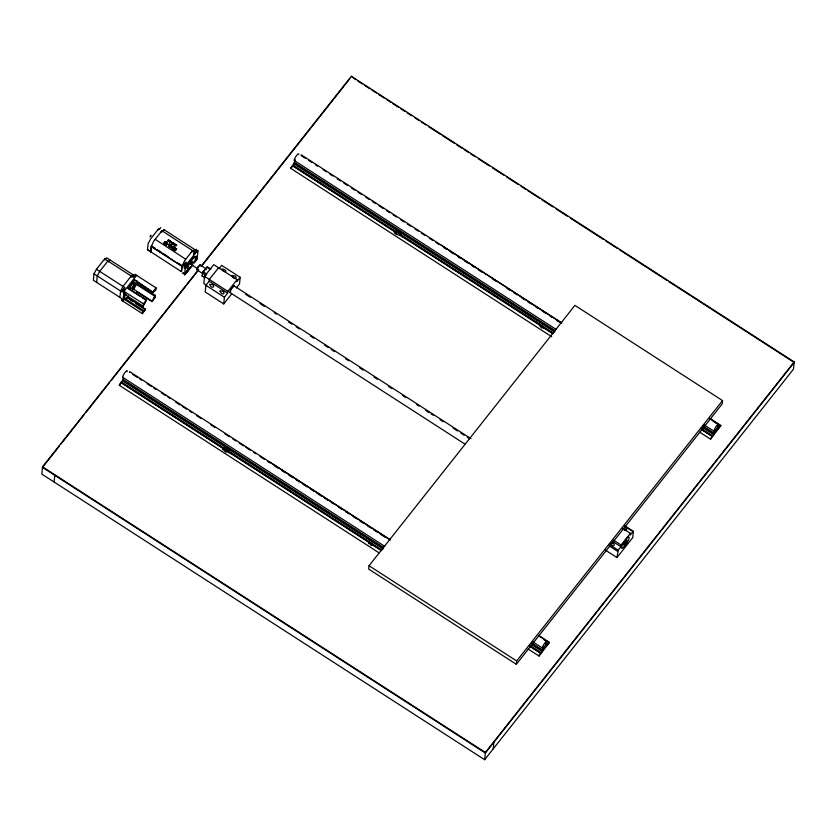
<?xml version="1.0" encoding="UTF-8"?>
<svg xmlns="http://www.w3.org/2000/svg" width="836" height="836" viewBox="0 0 836 836"><rect width="100%" height="100%" fill="white"/><g stroke="black" fill="none" stroke-linecap="round" stroke-linejoin="round"><path stroke-width="1.25" d="M164.075 243.098C165.434 245.282 164.473 242.618 165.058 242.492C166.981 242.43 166.197 241.029 164.713 242.44M171.505 243.412L172.279 242.848M198.56 269.516L42.532 466.833L41.8 474.075L484.65 759.715L793.468 369.167L794.2 361.925L351.35 76.285L200.985 266.444M54.1 482.006L54.779 475.329M124.062 291.336L123.07 301.169L124.021 291.356L136.728 275.295L135.171 274.302L132.924 277.144L104.636 258.899L96.443 269.265L94.008 273.874L93.36 280.259L121.648 298.504L121.471 300.26L142.444 313.657L145.569 309.247L127.166 297.376L124.282 299.392L142.684 311.264L142.444 313.657M96.621 282.359L97.279 275.974L99.703 271.366L107.896 261.01M104.636 258.899L104.667 259.975L106.715 257.812L134.993 276.058M119.935 297.397L120.583 291.012L123.017 286.403L131.21 276.047L131.242 277.113L133.279 274.95M96.443 269.265L124.731 287.511L122.474 290.353L122.296 292.109L94.008 273.874M124.731 287.511L124.428 288.995M124.282 299.392L125.463 293.499M132.516 301.399L127.166 297.376M128.054 288.598L134.565 279.903L152.915 292.297L134.565 279.903M379.095 552.857L119.36 385.333L119.433 384.623M119.517 384.414L122.411 380.704L123.519 377.705M133.572 289.737L136.885 283.446L137.146 280.927M129.59 372.396L129.664 371.675L390.287 539.784M124.794 294.356L143.196 306.227L143.437 303.834L146.509 299.946L128.107 288.075M181.569 271.501L182.102 266.287L151.253 246.599L153.834 240.998L161.933 230.767L192.604 250.612L192.531 251.531M143.196 306.227L146.509 299.946M136.822 291.827L151.974 301.608L155.287 295.317L136.885 283.446M155.287 295.317L155.047 297.71L151.974 301.608M136.676 275.389L156.05 287.887L155.799 290.28L152.915 292.297M181.914 266.433L184.61 260.665L192.604 250.612M204.789 277.667L202.051 275.901L203.033 271.721L207.276 266.778L210.954 269.14M219.042 268.67L221.655 265.367L240.183 277.322L236.912 281.45L237.09 279.694L213.755 264.646L204.527 276.319L203.796 283.519L206.68 285.379M218.562 267.739L209.334 279.423L209.157 281.168L205.886 285.306L205.217 291.973L223.745 303.928L231.624 293.959M223.745 303.928L224.424 297.25L227.685 293.123L227.862 291.367L237.09 279.694M240.183 277.322L239.504 283.989L236.348 287.981M551.697 336.699L290.876 168.464L290.949 167.754M291.001 167.587L293.917 163.846L295.359 160.021M351.35 76.285L355.676 79.671M369.042 565.742L368.707 569.086L516.324 664.307L722.199 403.934L722.534 400.59L574.917 305.38L369.042 565.742L516.658 660.962L516.324 664.307M484.65 759.715L485.382 752.473L794.2 361.925M493.23 748.868L493.909 742.18M528.133 648.997L539.095 656.061L539.168 655.351M539.21 655.205L542.136 651.432L543.734 647.461M605.368 550.078L616.978 557.56L618.212 550.182L620.918 546.765L621.096 545.009L630.334 533.337L622.935 528.571M630.334 533.337L630.156 535.092L633.375 531.341L624.931 525.896M633.375 531.341L632.737 537.632L616.978 557.56M699.648 432.128L710.6 439.203L710.673 438.492M710.736 438.315L713.651 434.574L715.24 430.603A3.971 0.878 -57.2 0 0 716.985 428.356L718.061 428.22L717.967 429.108L720.757 425.587M151.326 245.794L150.72 251.814L147.47 249.713L148.108 243.652L150.72 238.73L158.704 228.677L158.641 229.597M182.102 266.287L151.441 246.442L150.699 251.772M161.954 230.809L161.954 231.875L164.002 229.649L194.673 249.494L194.61 250.351M165.309 242.942L164.326 242.743L164.211 243.725M164.441 243.913L164.514 242.67M165.298 243.882L164.431 243.485L164.859 241.928M164.619 243.088L165.058 242.409M164.734 242.377L164.901 242.868L164.974 241.813M165.444 242.848L164.974 243.077L165.246 241.656M165.309 241.98L166.04 242.126M165.831 244.76C166.667 242.68 168.329 243.046 165.695 244.394M166.552 242.283L166.061 241.782M166.155 244.467C165.852 246.15 168.924 241.771 166.145 244.206M166.886 242.377L167.754 243.454M168.485 246.474L169.28 243.924M168.893 246.16C171.568 244.29 167.566 247.811 169.269 245.052L171.077 245.094L168.841 246.704M168.872 246.327L169.269 245.052M169.76 247.299L171.516 246.829L169.76 247.299L171.286 245.23M170.157 245.481L170.784 244.906M170.262 247.226L171.871 246.578L170.262 247.226L171.568 245.408M171.213 248.24L171.537 246.662M172.853 246.244L171.61 248.491M173.439 246.62L174.776 247.487L173.261 249.567L172.111 248.292M173.156 249.149L173.564 248.637L172.603 247.822L173.742 248.407L174.316 247.529L173.742 248.407M172.759 247.769L173.763 248.24M173.261 249.567L174.776 247.487M173.961 250.016L175.215 247.769M174.828 250.581L175.173 248.344M176.469 248.773L175.173 250.403L176.49 248.595M181.37 271.616L181.987 265.639M185.132 268.596L184.254 267.102L185.216 267.729L186.167 266.715L185.132 268.596L184.578 275.034L187.995 271.052L187.024 270.425M184.996 267.186C185.77 266.841 184.578 267.656 185.174 267.259M185.216 267.729L186.188 264.866L194.516 254.29L193.544 253.663L194.673 252.232L195.645 252.859L194.516 254.29M186.982 271.198L187.222 270.561L186.94 271.01M194.422 253.966L194.798 253.13L194.349 254.008M194.673 252.232L194.349 253.089M196.303 250.591L196.324 249.253L194.234 251.699M196.533 256.945L196.042 257.927M196.105 257.885L196.376 257.478M196.397 257.582L196.544 257.321M195.833 257.582L196.314 256.976L197.296 257.603L197.118 258.961L194.443 262.88M197.296 257.603L196.303 258.585L197.39 256.736L198.027 250.361L195.645 252.859M230.966 453.3C224.111 443.132 217.475 449.444 230.966 453.3L371.069 543.201L372.825 544.988L230.485 453.237M402.482 236.442C395.616 226.274 388.98 232.575 402.482 236.442L542.574 326.333L544.33 328.12L402.001 236.379M393.975 232.053C396.546 231.196 401.196 234.519 402.409 237.152M540.035 326.416L543.87 328.266M186.836 270.979L186.804 271.24M163.94 230.506L164.023 229.701M176.73 245.136C176.584 244.227 175.581 245.47 175.926 246.003C174.975 246.38 175.382 244.718 176.48 245.147M175.173 250.403L175.539 247.978M172.3 243.913L173.177 243.945M168.893 241.729L169.489 240.454L169.415 241.604M171.547 248.052L171.892 246.411M129.674 289.517L131.033 287.553L130.98 288.106M133.478 277.144L134.575 275.566L134.429 276.214M157.753 230.224L158.077 229.691M185.299 263.674L184.338 265.064M186.836 271.178L187.159 270.561L186.992 271.094M193.743 253.81L194.046 253.381M194.391 253.015L194.558 253.663M199.083 266.256L197.839 267.154L197.714 268.356M160.543 232.586L161.745 230.924M165.329 243.725L164.107 242.983M170.46 241.081L169.52 241.928L169.938 242.388M175.56 244.582L174.954 244.269L174.41 245.261M169.583 244.122L169.332 244.958L170.178 245.314M122.882 290.437L123.947 289.005L123.801 289.664M130.353 284.836L130.709 284.01M230.527 290.761L231.812 288.326M185.247 267.029L185.09 267.468M194.171 253.977L194.809 253.287M171.944 243.36L171.704 242.848M185.634 263.789C187.797 258.408 182.499 266.527 183.847 266.224M191.235 252.388L192.416 250.769M183.544 272.64L183.481 273.257M194.213 253.872L194.537 252.911M197.996 267.865L198.602 266.872M168.412 240.726L168.005 240.946M166.165 244.028L166.615 244.896M545.49 645.183L546.556 645.078L546.462 645.967L549.252 642.456M130.855 288.368L130.52 288.911M150.553 236.16L150.929 235.177L150.031 236.86M191.59 251.991L192.071 251.385M185.132 264.061L184.714 264.688M195.143 250.779L195.196 251.406M192.259 263.037C194.443 257.969 188.278 267.405 191.977 263.465M174.431 244.906L174.787 245.523M185.174 267.112L184.16 267.969M194.182 252.974L194.631 253.642M196.356 257.582L195.958 257.875M165.852 243.851L165.747 244.645M171.767 242.764L171.829 243.391M109.976 259.912L108.346 261.867M168.83 240.193L168.005 240.925M168.621 239.88C168.997 242.534 166.531 239.995 168.611 239.89M166.939 244.76L166.082 244.791M170.063 242.252C169.081 241.364 171.505 241.447 170.46 241.071M171.014 242.158L170.68 242.597C171.338 240.172 170.805 244.258 171.108 242.043M170.68 242.586L171.244 241.583M127.103 297.909L128.723 295.86M173.961 243.328L173.104 244.436L174.128 243.454M174.86 243.903L173.992 245.011L174.693 243.819M171.62 248.313L173.125 246.421M174.578 245.178L175.497 244.509M173.7 249.849L175.194 247.947M175.236 250.842L176.751 248.762M152.978 291.774L156.05 287.887M142.684 311.264L145.569 309.247M187.995 271.052L192.834 264.918M59.471 445.901L42.479 467.387L485.329 753.027L794.148 362.479L775.265 350.305M61.07 443.874L84.561 414.165M86.129 412.179L109.652 382.439M111.198 380.485L198.665 269.861M201.904 265.764L349.741 78.814M119.36 385.333L122.547 381.31M290.876 168.464L294.847 163.438M516.658 660.962L722.534 400.59M539.095 656.061L549.398 642.414L538.426 635.329M710.6 439.203L720.904 425.545L709.931 418.47M159.237 229.419L160.794 227.611M193.126 251.354L194.673 249.494M183.189 272.546L182.875 273.926L183.554 273.56M232.251 287.73L233.652 286.539M155.224 239.347L185.801 259.275M168.694 240.12L168.506 240.611M202.584 275.629L202.061 275.901M172.415 242.503L172.164 242.774M169.165 241.562L169.593 240.653L169.029 241.583M168.851 246.526L171.077 245.094M441.084 245.063L561.583 323.03M269.579 461.921L390.078 539.889M544.173 328.14L552.983 333.763M372.668 545.009L381.477 550.631M164.305 242.91L164.901 242.868M172.226 243.83L172.822 243.516M165.371 241.792L166.04 241.959M172.415 242.492L171.443 243.349M222.825 448.472L227.382 450.447L230.935 453.697M611.618 542.648C616.822 543.713 613.561 548.04 610.656 543.849M223.849 271.47C230.778 272.526 218.081 265.576 223.285 271.157M624.304 527.411C628.756 528.665 625.861 532.313 623.133 528.885M370.85 545.239L371.393 545.521M173.501 243.025L172.718 243.422M357.871 81.082L362.26 83.913M364.444 85.324L369.93 88.856M372.114 90.267L376.503 93.099M378.687 94.51L384.184 98.052M386.357 99.453L390.757 102.295M392.93 103.695L398.427 107.238M400.59 108.638L405.011 111.481M407.163 112.881L411.584 115.723M414.834 117.824L419.254 120.677M421.407 122.066L425.837 124.919M429.077 127.009L440.081 134.105M442.223 135.495L454.335 143.301M456.466 144.68L462.005 148.254M464.137 149.623L468.588 152.497M470.71 153.866L475.161 156.74M478.38 158.809L489.415 165.925M492.623 167.994L503.659 175.121M506.867 177.18L517.912 184.307M521.1 186.365L525.583 189.26M527.673 190.608L539.837 198.445M541.916 199.794L552.993 206.931M556.159 208.979L567.236 216.127M570.403 218.165L603.414 239.462M605.463 240.778L617.658 248.647M619.706 249.964L633.009 258.543M633.949 259.15L647.263 267.739M648.182 268.335L661.506 276.925M662.425 277.521L666.992 280.468M668.999 281.763L675.76 286.121M676.669 286.706L682.333 290.364M683.242 290.949L690.013 295.317M690.912 295.892L696.587 299.56M697.485 300.134L710.84 308.745M711.729 309.32L725.084 317.941M725.972 318.506L739.337 327.127M740.215 327.691L745.911 331.37M746.788 331.934L753.581 336.323M754.459 336.877L760.164 340.565M761.032 341.119L774.408 349.751M561.792 322.915L301.179 154.817L301.106 155.527L305.485 158.359M709.722 418.575L720.695 425.66M308.777 160.481L312.068 162.592M315.35 164.713L317.544 166.134M323.02 169.666L326.312 171.788M329.603 173.909L332.885 176.03M337.274 178.852L340.555 180.973M343.847 183.094L347.128 185.216M351.517 188.048L354.809 190.169M358.09 192.28L361.382 194.401M365.76 197.233L369.052 199.355M372.333 201.476L375.625 203.597M378.917 205.719L383.296 208.54M386.587 210.662L389.869 212.783M393.16 214.904L396.452 217.026M400.831 219.858L404.122 221.968M407.404 224.09L410.695 226.211M415.074 229.043L418.366 231.164M421.657 233.286L424.939 235.407M429.328 238.229L432.609 240.35M435.901 242.471L439.193 244.593M443.571 247.425L446.863 249.546M450.144 251.657L453.436 253.778M457.815 256.61L460.009 258.021M464.398 260.853L467.679 262.974M472.068 265.796L474.252 267.217M478.641 270.038L481.933 272.16M492.885 279.234L496.176 281.345M507.138 288.42L510.42 290.541M513.712 292.663L516.993 294.784M521.382 297.606L524.674 299.727M527.955 301.848L531.247 303.97M535.625 306.802L537.82 308.212M542.209 311.034L545.49 313.155M549.879 315.987L552.063 317.398M556.452 320.23L559.733 322.351M713.16 421.313L717.549 424.134M717.278 425.837L719.451 427.238M294.324 160.543L556.243 329.488M704.194 424.918L714.059 431.271M294.366 162.498L555.188 330.732M703.139 426.161L714.101 433.226M294.011 162.947L554.832 331.181M702.783 426.611L713.735 433.685M293.917 163.846L554.738 332.08M702.689 427.499L713.651 434.574M292.893 165.131L394.602 230.736M402.45 235.804L553.442 333.188M701.77 428.858L712.627 435.87M292.652 165.601L394.08 231.029M544.205 327.858L552.951 333.501M701.435 429.265L712.376 436.329M292.443 165.706L394.143 231.311M701.31 429.432L712.167 436.444M624.482 526.137L632.925 531.581M206.691 267.102L210.348 269.464M234.059 285.87L470.981 438.691M200.076 264.887L206.576 269.077M245.711 294.314L250.236 297.25M259.975 303.51L264.5 306.446M274.229 312.716L276.423 314.127M288.493 321.912L291.921 324.138M296.174 326.866L299.466 328.987M310.428 336.062L313.719 338.183M324.692 345.258L328.12 347.483M331.265 349.5L334.557 351.622M345.529 358.696L348.821 360.818M359.793 367.892L363.211 370.118M374.047 377.088L377.475 379.314M388.312 386.284L391.729 388.521M402.565 395.491L405.993 397.717M416.83 404.687L419.014 406.097M425.733 410.445L429.025 412.566M431.083 413.883L433.278 415.293M439.997 419.641L443.289 421.772M453.018 428.032L457.543 430.968M460.835 433.09L464.126 435.211M467.282 437.228L469.477 438.639M203.033 271.721L206.691 274.083M202.333 273.048L206.001 275.41M197.024 269.892L202.437 273.393M229.984 292.558L464.711 443.958M204.527 276.319L227.862 291.367M613.708 540.244L621.096 545.009M209.157 281.168L227.685 293.123M612.475 541.32L620.918 546.765M609.768 544.738L618.212 550.182M205.886 285.306L224.424 297.25M609.162 545.887L617.616 551.332M136.216 284.303L154.618 296.174M133.624 289.204L152.027 301.075M129.141 289.298L139.957 296.278M142.13 297.679L146.457 300.469M122.474 290.353L143.437 303.834M135.766 303.489L145.516 309.78M124.951 298.536L143.353 310.407M539.314 636.144L549.189 642.518M132.882 374.507L137.271 377.339M139.455 378.75L141.65 380.171M147.126 383.703L151.515 386.525M153.709 387.946L155.893 389.357M161.379 392.889L165.758 395.721M167.952 397.131L170.147 398.542M175.623 402.085L180.012 404.906M182.196 406.317L186.585 409.149M189.866 411.27L192.061 412.681M196.45 415.513L200.828 418.334M210.693 424.698L215.071 427.53M224.936 433.884L229.325 436.716M232.607 438.837L235.898 440.959M239.19 443.08L243.569 445.901M245.763 447.323L250.142 450.144M253.433 452.266L255.628 453.676M260.006 456.508L264.395 459.34M267.677 461.462L269.871 462.872M274.25 465.694L278.639 468.526M281.931 470.647L285.212 472.768M288.504 474.89L292.882 477.711M296.174 479.833L299.466 481.954M302.747 484.075L307.136 486.907M310.417 489.029L313.709 491.15M316.99 493.261L321.379 496.093M324.671 498.214L327.952 500.336M331.244 502.457L333.439 503.868M338.914 507.4L342.196 509.521M345.487 511.642L348.779 513.764M353.158 516.596L356.45 518.717M359.731 520.838L363.023 522.949M367.412 525.781L370.693 527.903M373.985 530.024L377.266 532.145M380.558 534.267L384.936 537.088M543.849 639.582L547.131 641.703M545.5 643.156L547.695 644.566M545.312 643.271L547.486 644.671M122.819 377.412L384.738 546.347M532.678 641.776L542.543 648.14M122.861 379.366L383.682 547.601M531.633 643.02L542.585 650.094M122.495 379.816L383.327 548.05M532.365 644.18L542.23 650.544M122.411 380.704L383.233 548.938M531.184 644.368L542.136 651.432M121.387 382L223.097 447.605M230.945 452.663L381.927 550.057M530.254 645.726L541.111 652.728M121.136 382.46L222.575 447.887M372.699 544.717L381.446 550.36M529.919 646.134L540.871 653.198M120.927 382.575L222.637 448.18M529.805 646.301L540.662 653.303M42.532 466.833L485.382 752.473M196.408 256.098L197.39 256.736M173.71 243.966L174.275 244.352M173.606 244.091L174.17 244.478M173.418 246.798L174.766 247.665M173.261 246.85L174.296 247.707M169.248 245.22L169.907 245.648M171.934 248.522L173.282 249.389M190.932 264.322L197.411 268.513M151.556 245.983L155.203 248.25M157.032 249.525L161.714 252.462M163.595 253.778L167.984 256.61M177.838 262.985L182.342 265.817M185.905 271.846L186.867 272.473M147.47 249.682L181.391 271.658M541.279 327.681L541.801 328.046M224.957 451.44L226.023 452.171M173.386 242.931L173.198 243.704M396.463 234.582L394.759 233.139M372.626 545.427L368.697 543.055L368.916 543.828M222.721 449.392L223.254 450.008M133.541 282.484A7.503 1.662 -57.2 0 1 132.401 288.524M129.423 287.051A7.503 1.662 -57.2 0 1 130.541 285.504M134.178 282.255A7.566 1.682 -57.2 0 1 134.188 282.84M133.666 284.7A7.566 1.682 -57.2 0 1 133.363 285.4M132.893 286.403A7.566 1.682 -57.2 0 1 132.757 286.654L132.621 286.915A7.566 1.682 -57.2 0 1 132.475 287.187M130.343 284.742A7.566 1.682 -57.2 0 1 130.886 284.094M128.849 288.922A7.566 1.682 -57.2 0 1 134.408 282.537A7.566 1.682 -57.2 0 1 133.729 287.281L133.593 287.542A7.566 1.682 -57.2 0 1 132.506 289.413M126.633 295.16A7.566 1.682 -57.2 0 1 126.508 294.721M187.975 268.847A7.503 1.641 -57.1 0 1 190.483 260.874A7.503 1.641 -57.1 0 1 195.31 258.272M189.814 267.269A7.503 1.641 -57.1 0 1 188.811 268.251M192.51 264.698A7.127 1.557 -57.1 0 1 187.818 267.541A7.127 1.557 -57.1 0 1 194.38 257.467A7.127 1.557 -57.1 0 1 193.524 263.141M295.233 160.125A3.992 0.888 -57.2 0 1 294.376 159.362A3.992 0.888 -57.2 0 1 296.989 155.015A3.992 0.888 -57.2 0 1 298.755 154.273M203.075 273.058A2.957 0.658 -57.2 0 1 203.566 271.919M203.942 271.261A2.957 0.658 -57.2 0 1 205.959 268.899M197.589 269.6A2.957 0.658 -57.2 0 1 197.819 267.321A2.957 0.658 -57.2 0 1 200.243 265.252M230.736 292.161A3.94 0.878 -57.2 0 1 231.049 289.12A3.94 0.878 -57.2 0 1 234.268 286.372M123.268 377.329A3.992 0.888 -57.2 0 1 123.164 375.479A3.992 0.888 -57.2 0 1 126.037 371.278A3.992 0.888 -57.2 0 1 127.135 371.675M135.975 293.384L137.303 291.586L135.975 293.384M143.813 303.938L144.921 302.538L143.813 303.938M142.966 312.225L144.074 310.814L142.966 312.225M154.43 290.5L155.548 289.089L154.43 290.5M153.594 298.776L154.66 297.344L153.594 298.776M185.843 265.879L186.93 264.5L185.843 265.879M184.986 274.062L186.031 272.651L184.986 274.062M196.46 252.42L197.547 251.04L196.46 252.42M195.603 260.613L196.648 259.202L195.603 260.613M209.742 284.355C212.145 291.106 217.297 284.031 209.742 284.355M220.046 290.991C222.449 297.752 227.591 290.667 220.046 290.991M232.199 275.619C234.602 282.38 239.744 275.295 232.199 275.619M715.501 430.321A3.992 0.888 -57.2 0 0 718.438 424.657A3.992 0.888 -57.2 0 0 714.675 428.795A3.992 0.888 -57.2 0 0 715.501 430.321M624.074 546.817A6.698 1.484 -57.2 0 0 629.132 537.235A6.698 1.484 -57.2 0 0 622.862 543.996A6.698 1.484 -57.2 0 0 624.074 546.817M624.795 544.508A2.957 0.658 -57.2 0 0 627.021 540.275A2.957 0.658 -57.2 0 0 624.262 543.264A2.957 0.658 -57.2 0 0 624.795 544.508M543.996 647.189A3.992 0.888 -57.2 0 0 546.932 641.525A3.992 0.888 -57.2 0 0 543.17 645.653A3.992 0.888 -57.2 0 0 543.996 647.189"/></g></svg>
